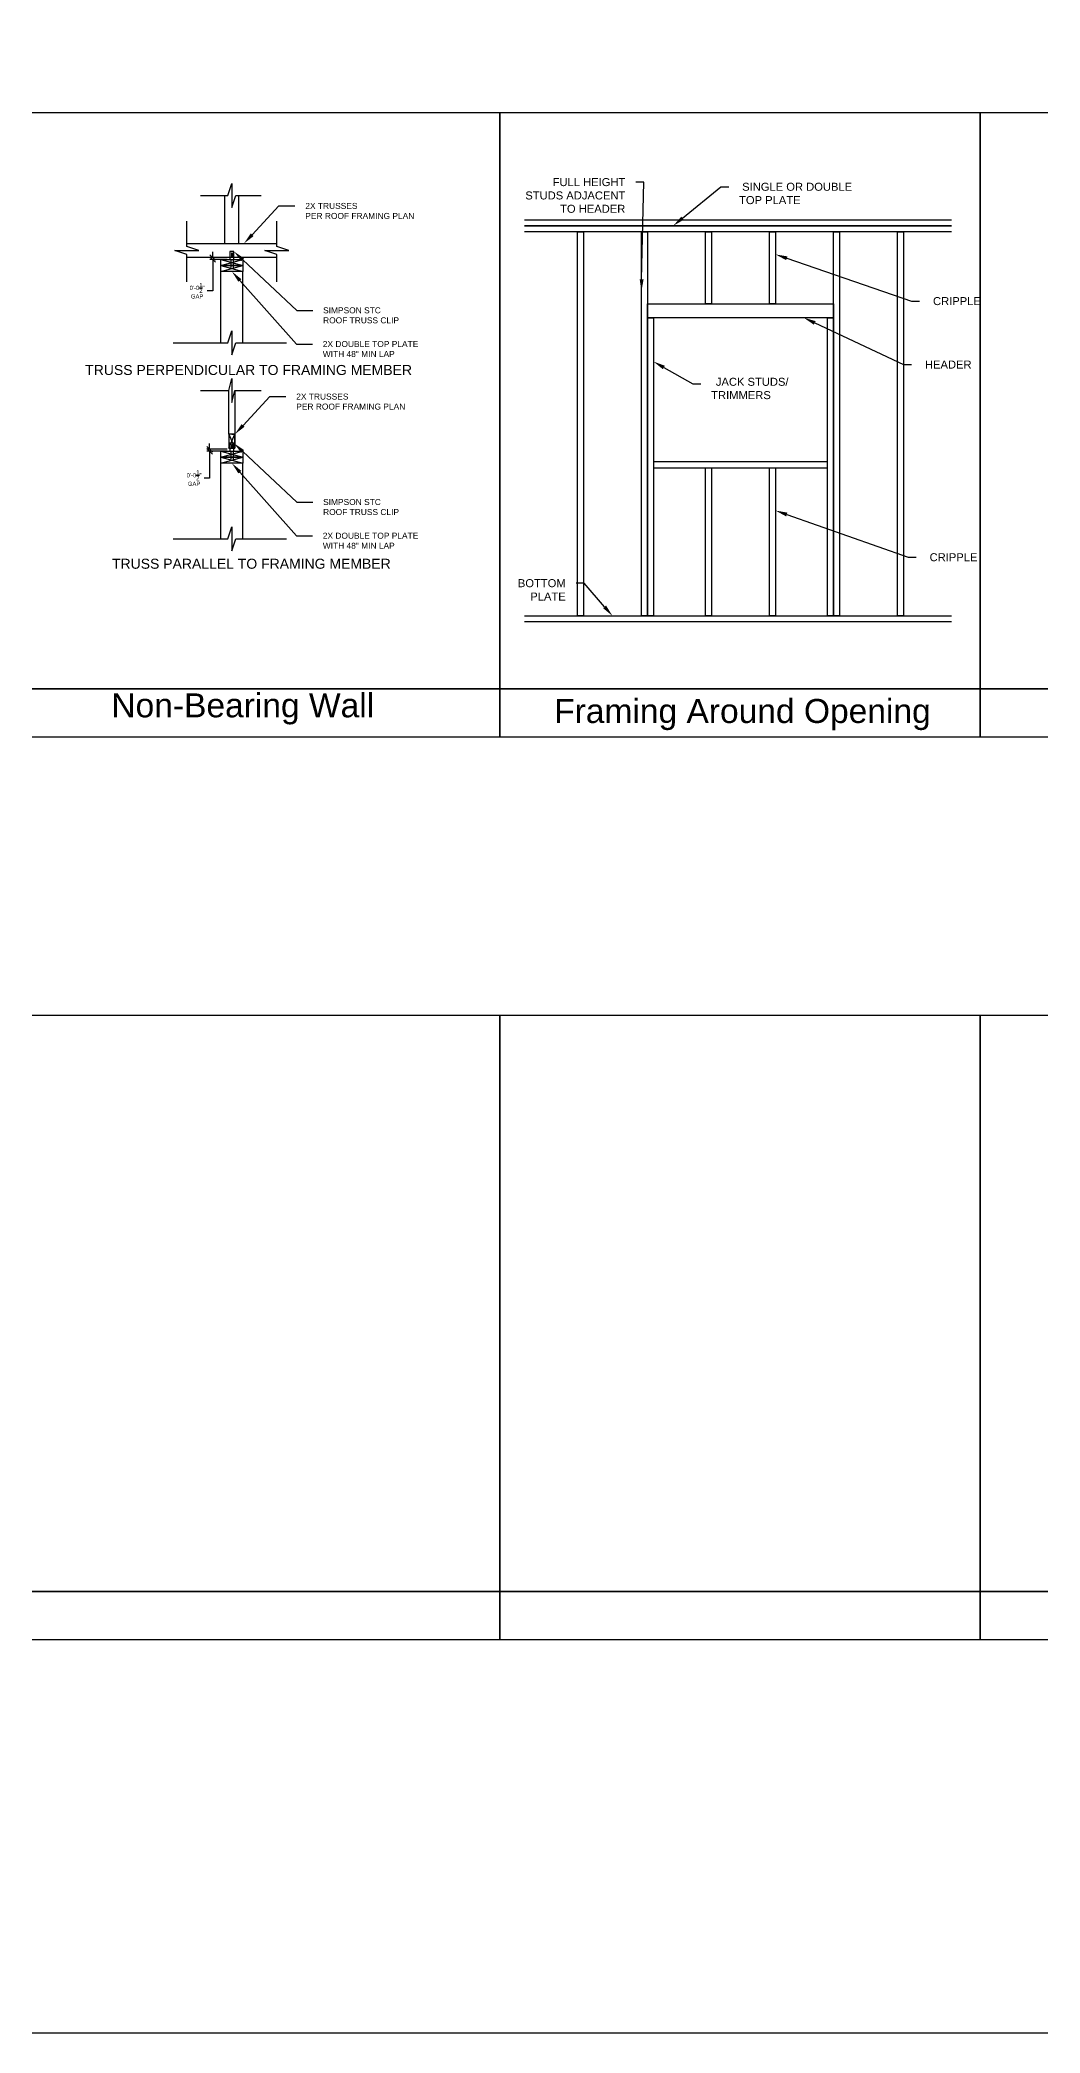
# Model space of a CAD drawing. Header units: inches. Extents: x -350 to 3672, y -1325 to 3943.
# Drawn here: x 1865.8 to 2115.8, y 1295.7 to 1794 of the extents above; entities that cross this region are included whole.
import ezdxf
from ezdxf import colors
from ezdxf.entities.mleader import LeaderData, LeaderLine
from ezdxf.math import Vec2, Vec3

# ---------------------------------------------------------------- set-up
doc = ezdxf.new("R2010")
doc.units = ezdxf.units.IN
doc.header["$MEASUREMENT"] = 0
for name, color, linetype in [('F.P. Room Labels', 7, 'Continuous'), ('Foundation - Schedules', 7, 'Continuous'), ('Roof Framing - Details', 7, 'Continuous')]:
    doc.layers.add(name, color=color, linetype=linetype)
doc.styles.get("Standard").update_dxf_attribs({"font": 'arial.ttf'})
doc.dimstyles.get("Standard").update_dxf_attribs({"dimscale": 0.7, "dimtxt": 6, "dimasz": 6, "dimexe": 1, "dimexo": 3, "dimgap": 3, "dimtad": 0, "dimtih": 1, "dimtoh": 1, "dimdec": 4, "dimzin": 1, "dimdsep": 46, "dimlunit": 4, "dimtxsty": 'Standard', "dimblk": 'OBLIQUE', "dimcen": 0.09, "dimadec": 0, "dimazin": 0, "dimtfac": 1, "dimtdec": 4, "dimtofl": 0, "dimtmove": 0, "dimatfit": 3, "dimfxl": 1, "dimtolj": 1, "dimtzin": 0, "dimarcsym": 0})

# ---------------------------------------------------------------- blocks, each defined once
blk = doc.blocks.new('_Oblique')
at = {"color": 0, "linetype": 'ByBlock', "lineweight": -2}
blk.add_line((-0.5, -0.5), (0.5, 0.5), dxfattribs=at)
blk = doc.blocks.new('*D78')
at = {"layer": 'Defpoints', "color": 0, "transparency": 16777216}
for p in [(1909, 1739.07), (1913.3, 1739.57), (1913.3, 1739.07)]:
    blk.add_point(p, dxfattribs=at)
at = {"layer": 'Roof Framing - Details', "color": 0, "lineweight": -2, "transparency": 16777216}
for p, q in [((1912.6, 1739.57), (1908.3, 1739.57)), ((1912.6, 1739.07), (1908.3, 1739.07)), ((1909, 1739.57), (1909, 1740.97)), ((1909, 1739.07), (1909, 1731.27)), ((1909, 1731.27), (1907.6, 1731.27))]:
    blk.add_line(p, q, dxfattribs=at)
at = {"layer": 'Roof Framing - Details', "color": 0, "lineweight": -2, "transparency": 16777216, "xscale": 1.4, "yscale": 1.4, "zscale": 1.4}
for p, rotation in [((1909, 1739.57), 270), ((1909, 1739.07), 90)]:
    blk.add_blockref('_Oblique', p, dxfattribs=dict(at, rotation=rotation))
at = {"layer": 'Roof Framing - Details', "color": 0, "transparency": 16777216, "insert": (1905.12, 1731.27), "char_height": 4.2, "width": 3.7997, "attachment_point": 5}
blk.add_mtext('\\A1;{\\H0.25x;0\'-0{\\H1x;\\S1/2;}" GAP}', dxfattribs=at)
blk = doc.blocks.new('*D79')
at = {"layer": 'Defpoints', "color": 0, "transparency": 16777216}
for p in [(1908.23, 1691.14), (1913.3, 1691.64), (1913.3, 1691.14)]:
    blk.add_point(p, dxfattribs=at)
at = {"layer": 'Roof Framing - Details', "color": 0, "lineweight": -2, "transparency": 16777216}
for p, q in [((1912.6, 1691.64), (1907.53, 1691.64)), ((1912.6, 1691.14), (1907.53, 1691.14)), ((1908.23, 1691.64), (1908.23, 1693.04)), ((1908.23, 1691.14), (1908.23, 1684.43)), ((1908.23, 1684.43), (1906.83, 1684.43))]:
    blk.add_line(p, q, dxfattribs=at)
at = {"layer": 'Roof Framing - Details', "color": 0, "lineweight": -2, "transparency": 16777216, "xscale": 1.4, "yscale": 1.4, "zscale": 1.4}
for p, rotation in [((1908.23, 1691.64), 270), ((1908.23, 1691.14), 90)]:
    blk.add_blockref('_Oblique', p, dxfattribs=dict(at, rotation=rotation))
at = {"layer": 'Roof Framing - Details', "color": 0, "transparency": 16777216, "insert": (1904.35, 1684.43), "char_height": 4.2, "width": 3.7997, "attachment_point": 5}
blk.add_mtext('\\A1;{\\H0.25x;0\'-0{\\H1x;\\S1/2;}" GAP}', dxfattribs=at)

msp = doc.modelspace()

# ---------------------------------------------------------------- linework, layer by layer
at = {"color": 3}
msp.add_lwpolyline([(1277.33969, 2172.8427), (2827.87242, 2172.8427), (2827.87242, 1295.71369), (1277.33969, 1295.71369)], close=True, dxfattribs=at)
for points in [[(1860.78058, 1775.72693), (1860.78058, 1631.72693), (1980.78058, 1631.72693), (1980.78058, 1775.72693), (1860.78058, 1775.72693)], [(1980.78058, 1775.72693), (1980.78058, 1631.72693), (2100.78058, 1631.72693), (2100.78058, 1775.72693), (1980.78058, 1775.72693)], [(2100.78058, 1775.72693), (2100.78058, 1631.72693), (2220.78058, 1631.72693), (2220.78058, 1775.72693), (2100.78058, 1775.72693)], [(1860.78058, 1631.72693), (1860.78058, 1619.72693), (1980.78058, 1619.72693), (1980.78058, 1631.72693), (1860.78058, 1631.72693)], [(1980.78058, 1631.72693), (1980.78058, 1619.72693), (2100.78058, 1619.72693), (2100.78058, 1631.72693), (1980.78058, 1631.72693)], [(2100.78058, 1631.72693), (2100.78058, 1619.72693), (2220.78058, 1619.72693), (2220.78058, 1631.72693), (2100.78058, 1631.72693)]]:
    msp.add_lwpolyline(points)
at = {"layer": 'F.P. Room Labels'}
for points in [[(1860.78058, 1550.0833), (1860.78058, 1406.0833), (1980.78058, 1406.0833), (1980.78058, 1550.0833), (1860.78058, 1550.0833)], [(1980.78058, 1550.0833), (1980.78058, 1406.0833), (2100.78058, 1406.0833), (2100.78058, 1550.0833), (1980.78058, 1550.0833)], [(2100.78058, 1550.0833), (2100.78058, 1406.0833), (2220.78058, 1406.0833), (2220.78058, 1550.0833), (2100.78058, 1550.0833)], [(1860.78058, 1406.0833), (1860.78058, 1394.0833), (1980.78058, 1394.0833), (1980.78058, 1406.0833), (1860.78058, 1406.0833)], [(1980.78058, 1406.0833), (1980.78058, 1394.0833), (2100.78058, 1394.0833), (2100.78058, 1406.0833), (1980.78058, 1406.0833)], [(2100.78058, 1406.0833), (2100.78058, 1394.0833), (2220.78058, 1394.0833), (2220.78058, 1406.0833), (2100.78058, 1406.0833)]]:
    msp.add_lwpolyline(points, dxfattribs=at)
at = {"layer": 'Foundation - Schedules'}
for p, q in [((1986.91891, 1748.99892), (2093.65894, 1748.99892)), ((1986.91891, 1747.49892), (2093.65894, 1747.49892)), ((2093.65894, 1747.49892), (1986.91891, 1747.49892)), ((2093.65894, 1745.99892), (1986.91891, 1745.99892)), ((1986.91891, 1649.97609), (2093.65894, 1649.97609)), ((2093.65894, 1648.47609), (1986.91891, 1648.47609))]:
    msp.add_line(p, q, dxfattribs=at)
for points in [[(2017.63732, 1727.99892), (2064.13732, 1727.99892), (2064.13732, 1724.49892), (2017.63732, 1724.49892)], [(2019.13732, 1688.49892), (2019.13732, 1686.99892), (2062.63732, 1686.99892), (2062.63732, 1688.49892)]]:
    msp.add_lwpolyline(points, close=True, dxfattribs=at)
at = {"layer": 'Roof Framing - Details'}
for p, q in [((1912.05444, 1743.06516), (1912.05444, 1755.06516)), ((1915.55444, 1743.06516), (1915.55444, 1755.06516)), ((1902.55444, 1743.06516), (1925.05444, 1743.06516)), ((1925.05444, 1739.56516), (1902.55444, 1739.56516)), ((1911.05444, 1739.06516), (1916.55444, 1737.56516)), ((1911.05444, 1737.56516), (1916.55444, 1739.06516)), ((1912.05444, 1743.06516), (1915.55444, 1743.06516)), ((1914.30444, 1741.06516), (1913.30444, 1741.06516)), ((1913.30444, 1741.06516), (1913.30444, 1739.06516)), ((1913.30444, 1739.06516), (1914.30444, 1739.06516)), ((1913.43375, 1739.06516), (1913.55875, 1739.06516)), ((1913.49625, 1739.06516), (1913.49625, 1737.06516)), ((1914.05249, 1739.06516), (1914.17749, 1739.06516)), ((1914.11499, 1739.06516), (1914.11499, 1737.06516)), ((1914.30444, 1739.06516), (1914.30444, 1741.06516)), ((1911.05444, 1737.56516), (1916.55444, 1736.06516)), ((1911.05444, 1736.06516), (1916.55444, 1737.56516)), ((1911.05444, 1718.19903), (1911.05444, 1736.06516)), ((1916.55444, 1718.19903), (1916.55444, 1736.06516)), ((1913.05444, 1695.40592), (1913.05444, 1706.29746)), ((1914.55444, 1706.29746), (1914.55444, 1695.40592)), ((1914.55444, 1695.40592), (1913.05444, 1695.40592)), ((1913.05444, 1695.40592), (1913.05444, 1691.90592)), ((1913.05444, 1695.40592), (1914.55444, 1691.90592)), ((1913.05444, 1691.90592), (1914.55444, 1695.40592)), ((1914.55444, 1695.40592), (1913.05444, 1695.40592)), ((1913.80444, 1695.40592), (1914.55444, 1695.40592)), ((1914.55444, 1691.90592), (1914.55444, 1695.40592)), ((1914.55444, 1695.40592), (1914.55444, 1691.90592)), ((1911.05444, 1691.14161), (1916.55444, 1689.64161)), ((1911.05444, 1689.64161), (1916.55444, 1691.14161)), ((1911.05444, 1689.64161), (1916.55444, 1688.14161)), ((1911.05444, 1688.14161), (1916.55444, 1689.64161)), ((1913.05444, 1691.90592), (1914.55444, 1691.90592)), ((1914.30444, 1693.14161), (1913.30444, 1693.14161)), ((1913.30444, 1693.14161), (1913.30444, 1691.14161)), ((1913.30444, 1691.14161), (1914.30444, 1691.14161)), ((1913.43375, 1691.14161), (1913.55875, 1691.14161)), ((1913.49625, 1691.14161), (1913.49625, 1689.14161)), ((1914.05249, 1691.14161), (1914.17749, 1691.14161)), ((1914.11499, 1691.14161), (1914.11499, 1689.14161)), ((1914.30444, 1691.14161), (1914.30444, 1693.14161)), ((1911.05444, 1669.20851), (1911.05444, 1688.14161)), ((1916.55444, 1669.20851), (1916.55444, 1688.14161))]:
    msp.add_line(p, q, dxfattribs=at)
for points in [[(1905.95389, 1755.06516), (1912.80444, 1755.06516), (1913.80444, 1758.06516), (1913.80444, 1752.06516), (1914.80444, 1755.06516), (1921.11925, 1755.06516)], [(1902.55444, 1733.46461), (1902.55444, 1740.31516), (1899.55444, 1741.31516), (1905.55444, 1741.31516), (1902.55444, 1742.31516), (1902.55444, 1748.62997)], [(1925.05444, 1733.46461), (1925.05444, 1740.31516), (1922.05444, 1741.31516), (1928.05444, 1741.31516), (1925.05444, 1742.31516), (1925.05444, 1748.62997)], [(2000.13732, 1649.97609), (2000.13732, 1745.99892), (2001.63732, 1745.99892), (2001.63732, 1649.97609), (2000.13732, 1649.97609)], [(2016.13732, 1649.97609), (2016.13732, 1745.99892), (2017.63732, 1745.99892), (2017.63732, 1649.97609), (2016.13732, 1649.97609)], [(2032.13732, 1727.99892), (2032.13732, 1745.99892), (2033.63732, 1745.99892), (2033.63732, 1727.99892), (2032.13732, 1727.99892)], [(2048.13732, 1727.99892), (2048.13732, 1745.99892), (2049.63732, 1745.99892), (2049.63732, 1727.99892), (2048.13732, 1727.99892)], [(2064.13732, 1649.97609), (2064.13732, 1745.99892), (2065.63732, 1745.99892), (2065.63732, 1649.97609), (2064.13732, 1649.97609)], [(2080.13732, 1649.97609), (2080.13732, 1745.99892), (2081.63732, 1745.99892), (2081.63732, 1649.97609), (2080.13732, 1649.97609)], [(1911.05444, 1737.56516), (1911.05444, 1739.06516), (1916.55444, 1739.06516), (1916.55444, 1737.56516), (1911.05444, 1737.56516)], [(1911.05444, 1736.06516), (1911.05444, 1737.56516), (1916.55444, 1737.56516), (1916.55444, 1736.06516), (1911.05444, 1736.06516)], [(2017.63732, 1649.97609), (2017.63732, 1724.49892), (2019.13732, 1724.49892), (2019.13732, 1649.97609), (2017.63732, 1649.97609)], [(2062.63732, 1649.97609), (2062.63732, 1724.49892), (2064.13732, 1724.49892), (2064.13732, 1649.97609), (2062.63732, 1649.97609)], [(1899.10334, 1718.19903), (1912.80444, 1718.19903), (1913.80444, 1721.19903), (1913.80444, 1715.19903), (1914.80444, 1718.19903), (1927.43405, 1718.19903)], [(1905.95389, 1706.29746), (1913.05444, 1706.29746), (1913.80444, 1709.29746), (1913.80444, 1703.29746), (1914.55444, 1706.29746), (1921.11925, 1706.29746)], [(1911.05444, 1689.64161), (1911.05444, 1691.14161), (1916.55444, 1691.14161), (1916.55444, 1689.64161), (1911.05444, 1689.64161)], [(1911.05444, 1688.14161), (1911.05444, 1689.64161), (1916.55444, 1689.64161), (1916.55444, 1688.14161), (1911.05444, 1688.14161)], [(2032.13732, 1649.97609), (2032.13732, 1686.99892), (2033.63732, 1686.99892), (2033.63732, 1649.97609), (2032.13732, 1649.97609)], [(2048.13732, 1649.97609), (2048.13732, 1686.99892), (2049.63732, 1686.99892), (2049.63732, 1649.97609), (2048.13732, 1649.97609)], [(1899.10334, 1669.20851), (1912.80444, 1669.20851), (1913.80444, 1672.20851), (1913.80444, 1666.20851), (1914.80444, 1669.20851), (1927.43405, 1669.20851)]]:
    msp.add_lwpolyline(points, dxfattribs=at)
for points in [[(1913.7758, 1740.76014), (1913.83309, 1740.76014, -0.414213562), (1913.85309, 1740.74014), (1913.85309, 1739.84948, -0.414213562), (1913.83309, 1739.82948), (1913.7758, 1739.82948, -0.414213562), (1913.7558, 1739.84948), (1913.7558, 1740.74014, -0.414213562)], [(1913.7758, 1692.83659), (1913.83309, 1692.83659, -0.414213562), (1913.85309, 1692.81659), (1913.85309, 1691.92592, -0.414213562), (1913.83309, 1691.90592), (1913.7758, 1691.90592, -0.414213562), (1913.7558, 1691.92592), (1913.7558, 1692.81659, -0.414213562)]]:
    msp.add_lwpolyline(points, format="xyb", close=True, dxfattribs=at)

# ---------------------------------------------------------------- texts
at = {"char_height": 6, "attachment_point": 1}
for s, insert in [('Non-Bearing Wall', (1883.6803, 1630.62939)), ('Framing Around Opening', (1994.33749, 1629.21245))]:
    msp.add_mtext_dynamic_manual_height_columns(s, width=112.2279418, gutter_width=1, heights=[0], dxfattribs=dict(at, insert=insert))
at = {"layer": 'Roof Framing - Details', "char_height": 2.5, "attachment_point": 1}
for s, insert in [('TRUSS PERPENDICULAR TO FRAMING MEMBER', (1877.13707, 1712.7051)), ('TRUSS PARALLEL TO FRAMING MEMBER', (1883.83985, 1664.26965))]:
    msp.add_mtext_dynamic_manual_height_columns(s, width=97.7474617, gutter_width=1, heights=[0], dxfattribs=dict(at, insert=insert))

# ---------------------------------------------------------------- dimensions: what is measured, and where the dimension line sits
at = {"layer": 'Roof Framing - Details'}
for base, p1, p2, picture, middle in [((1909.00195, 1739.06516), (1913.30444, 1739.56516), (1913.30444, 1739.06516), '*D78', (1905.12354, 1731.26775)), ((1908.2316, 1691.14161), (1913.30444, 1691.64161), (1913.30444, 1691.14161), '*D79', (1904.35319, 1684.43156))]:
    dim = msp.add_linear_dim(base=base, p1=p1, p2=p2, angle=90, text='{\\H0.25x;<> GAP}', dimstyle='Standard', override={"dimasz": 2, "dimexo": 1, "dimgap": 1, "dimsah": 1}, dxfattribs=at)
    dim.commit()
    dim.dimension.update_dxf_attribs({"geometry": picture, "text_midpoint": middle, "dimtype": 160})

# ---------------------------------------------------------------- leaders
at = {"layer": 'Foundation - Schedules'}
ml = msp.add_multileader_mtext('Standard', dxfattribs=at)
ml.set_content(' FULL HEIGHT \\PSTUDS ADJACENT\\P TO HEADER', color=256)
ml.set_leader_properties()
ml.build(insert=Vec2(0, 0))
ml.multileader.update_dxf_attribs({"dogleg_length": 2, "arrow_head_size": 3})
ctx = ml.context
ctx.base_point, ctx.char_height, ctx.arrow_head_size, ctx.landing_gap_size, ctx.plane_origin = Vec3(1984.71106, 1758.40016), 2, 3, 2.59375, Vec3(2016.13732, 1731.11459)
ctx.text_align_type = 2
notes = []
notes.append((ctx, [(1, (1, 1, 0), (2016.71029, 1758.40016), (-1, 0), 2, [(0, [(2016.13732, 1731.11459)], 0, [])])]))
ctx.mtext.insert, ctx.mtext.width, ctx.mtext.alignment, ctx.mtext.flow_direction = Vec3(2012.11654, 1759.41721), 47.6828104, 3, 5
ml = msp.add_multileader_mtext('Standard', dxfattribs=at)
ml.set_content(' SINGLE OR DOUBLE \\PTOP PLATE', color=256)
ml.set_leader_properties()
ml.build(insert=Vec2(0, 0))
ml.multileader.update_dxf_attribs({"dogleg_length": 2, "arrow_head_size": 3})
ctx = ml.context
ctx.base_point, ctx.char_height, ctx.arrow_head_size, ctx.landing_gap_size, ctx.plane_origin = Vec3(2037.95057, 1757.23689), 2, 3, 2.59375, Vec3(2024.1013, 1747.49892)
notes.append((ctx, [(0, (1, 1, 0), (2035.95057, 1757.23689), (1, 0), 2, [(0, [(2024.1013, 1747.49892)], 0, [])])]))
ctx.mtext.insert, ctx.mtext.flow_direction = Vec3(2040.54432, 1758.25394), 5
ml = msp.add_multileader_mtext('Standard', dxfattribs=at)
ml.set_content(' CRIPPLE', color=256)
ml.set_leader_properties()
ml.build(insert=Vec2(0, 0))
ml.multileader.update_dxf_attribs({"dogleg_length": 2, "arrow_head_size": 3})
ctx = ml.context
ctx.base_point, ctx.char_height, ctx.arrow_head_size, ctx.landing_gap_size, ctx.plane_origin = Vec3(2085.64613, 1728.65884), 2, 3, 2.59375, Vec3(2049.63732, 1740.34856)
notes.append((ctx, [(0, (1, 1, 0), (2083.64613, 1728.65884), (1, 0), 2, [(0, [(2049.63732, 1740.34856)], 0, [])])]))
ctx.mtext.insert, ctx.mtext.flow_direction = Vec3(2088.23988, 1729.6759), 5
ml = msp.add_multileader_mtext('Standard', dxfattribs=at)
ml.set_content(' HEADER', color=256)
ml.set_leader_properties()
ml.build(insert=Vec2(0, 0))
ml.multileader.update_dxf_attribs({"dogleg_length": 2, "arrow_head_size": 3})
ctx = ml.context
ctx.base_point, ctx.char_height, ctx.arrow_head_size, ctx.landing_gap_size, ctx.plane_origin = Vec3(2083.63732, 1712.80921), 2, 3, 2.59375, Vec3(2056.73559, 1724.49892)
notes.append((ctx, [(0, (1, 1, 0), (2081.63732, 1712.80921), (1, 0), 2, [(0, [(2056.73559, 1724.49892)], 0, [])])]))
ctx.mtext.insert, ctx.mtext.flow_direction = Vec3(2086.23107, 1713.80921), 5
ml = msp.add_multileader_mtext('Standard', dxfattribs=at)
ml.set_content(' {\\H0.66667x;JACK STUDS/\\PTRIMMERS}', color=256)
ml.set_leader_properties()
ml.build(insert=Vec2(0, 0))
ml.multileader.update_dxf_attribs({"dogleg_length": 2, "arrow_head_size": 3})
ctx = ml.context
ctx.base_point, ctx.char_height, ctx.arrow_head_size, ctx.landing_gap_size, ctx.plane_origin = Vec3(2030.98659, 1707.98464), 3, 3, 2.59375, Vec3(2019.13732, 1713.5683)
notes.append((ctx, [(0, (1, 1, 0), (2028.98659, 1707.98464), (1, 0), 2, [(0, [(2019.13732, 1713.5683)], 0, [])])]))
ctx.mtext.insert, ctx.mtext.flow_direction = Vec3(2033.58034, 1709.50169), 5
ml = msp.add_multileader_mtext('Standard', dxfattribs=at)
ml.set_content(' CRIPPLE', color=256)
ml.set_leader_properties()
ml.build(insert=Vec2(0, 0))
ml.multileader.update_dxf_attribs({"dogleg_length": 2, "arrow_head_size": 3})
ctx = ml.context
ctx.base_point, ctx.char_height, ctx.arrow_head_size, ctx.landing_gap_size, ctx.plane_origin = Vec3(2084.78679, 1664.63087), 2, 3, 2.59375, Vec3(2049.63732, 1676.32059)
notes.append((ctx, [(0, (1, 1, 0), (2082.78679, 1664.63087), (1, 0), 2, [(0, [(2049.63732, 1676.32059)], 0, [])])]))
ctx.mtext.insert, ctx.mtext.flow_direction = Vec3(2087.38054, 1665.64793), 5
ml = msp.add_multileader_mtext('Standard', dxfattribs=at)
ml.set_content(' BOTTOM \\PPLATE', color=256)
ml.set_leader_properties()
ml.build(insert=Vec2(0, 0))
ml.multileader.update_dxf_attribs({"dogleg_length": 2, "arrow_head_size": 3})
ctx = ml.context
ctx.base_point, ctx.char_height, ctx.arrow_head_size, ctx.landing_gap_size, ctx.plane_origin = Vec3(1982.10777, 1658.16391), 2, 3, 2.59375, Vec3(2008.90388, 1649.97609)
ctx.text_align_type = 2
notes.append((ctx, [(1, (1, 1, 0), (2001.81096, 1658.16391), (-1, 0), 2, [(0, [(2008.90388, 1649.97609)], 0, [])])]))
ctx.mtext.insert, ctx.mtext.alignment, ctx.mtext.flow_direction = Vec3(1997.21721, 1659.16391), 3, 5
at = {"layer": 'Roof Framing - Details'}
ml = msp.add_multileader_mtext('Standard', dxfattribs=at)
ml.set_content('2X TRUSSES \\PPER ROOF FRAMING PLAN', color=256)
ml.set_leader_properties()
ml.build(insert=Vec2(0, 0))
ml.multileader.update_dxf_attribs({"dogleg_length": 3.98438, "arrow_head_size": 3})
ctx = ml.context
ctx.base_point, ctx.char_height, ctx.arrow_head_size, ctx.landing_gap_size, ctx.plane_origin = Vec3(1929.55542, 1752.45397), 1.5, 3, 2.59375, Vec3(1916.81836, 1743.06516)
notes.append((ctx, [(0, (1, 1, 0), (1925.57105, 1752.45397), (1, 0), 3.98438, [(0, [(1916.81836, 1743.06516)], 0, [])])]))
ctx.mtext.insert, ctx.mtext.flow_direction = Vec3(1932.14917, 1753.21676), 5
ml = msp.add_multileader_mtext('Standard', dxfattribs=at)
ml.set_content('\\A1;SIMPSON STC \\PROOF TRUSS CLIP', color=256)
ml.set_leader_properties()
ml.build(insert=Vec2(0, 0))
ml.multileader.update_dxf_attribs({"dogleg_length": 3.98438, "arrow_head_size": 3})
ctx = ml.context
ctx.base_point, ctx.char_height, ctx.arrow_head_size, ctx.landing_gap_size, ctx.plane_origin = Vec3(1933.99751, 1726.35402), 1.5, 3, 2.59375, Vec3(1914.30444, 1739.56516)
notes.append((ctx, [(0, (1, 1, 0), (1930.01313, 1726.35402), (1, 0), 3.98438, [(0, [(1914.30444, 1741.06516)], 0, [])])]))
ctx.mtext.insert, ctx.mtext.flow_direction = Vec3(1936.59126, 1727.11681), 5
ml = msp.add_multileader_mtext('Standard', dxfattribs=at)
ml.set_content('2X DOUBLE TOP PLATE \\PWITH 48" MIN LAP', color=256)
ml.set_leader_properties()
ml.build(insert=Vec2(0, 0))
ml.multileader.update_dxf_attribs({"dogleg_length": 3.98438, "arrow_head_size": 3})
ctx = ml.context
ctx.base_point, ctx.char_height, ctx.arrow_head_size, ctx.landing_gap_size, ctx.plane_origin = Vec3(1933.92221, 1717.93415), 1.5, 3, 2.59375, Vec3(1916.55444, 1736.06516)
notes.append((ctx, [(0, (1, 1, 0), (1929.93784, 1717.93415), (1, 0), 3.98438, [(0, [(1913.80444, 1736.06516)], 0, [])])]))
ctx.mtext.insert, ctx.mtext.flow_direction = Vec3(1936.51596, 1718.69694), 5
ml = msp.add_multileader_mtext('Standard', dxfattribs=at)
ml.set_content('2X TRUSSES \\PPER ROOF FRAMING PLAN', color=256)
ml.set_leader_properties()
ml.build(insert=Vec2(0, 0))
ml.multileader.update_dxf_attribs({"dogleg_length": 3.98438, "arrow_head_size": 3})
ctx = ml.context
ctx.base_point, ctx.char_height, ctx.arrow_head_size, ctx.landing_gap_size, ctx.plane_origin = Vec3(1927.29151, 1704.79472), 1.5, 3, 2.59375, Vec3(1914.55444, 1695.40592)
notes.append((ctx, [(0, (1, 1, 0), (1923.30713, 1704.79472), (1, 0), 3.98438, [(0, [(1914.55444, 1695.40592)], 0, [])])]))
ctx.mtext.insert, ctx.mtext.flow_direction = Vec3(1929.88526, 1705.55751), 5
ml = msp.add_multileader_mtext('Standard', dxfattribs=at)
ml.set_content('\\A1;SIMPSON STC \\PROOF TRUSS CLIP', color=256)
ml.set_leader_properties()
ml.build(insert=Vec2(0, 0))
ml.multileader.update_dxf_attribs({"dogleg_length": 3.98438, "arrow_head_size": 3})
ctx = ml.context
ctx.base_point, ctx.char_height, ctx.arrow_head_size, ctx.landing_gap_size, ctx.plane_origin = Vec3(1933.99751, 1678.43047), 1.5, 3, 2.59375, Vec3(1914.30444, 1691.64161)
notes.append((ctx, [(0, (1, 1, 0), (1930.01313, 1678.43047), (1, 0), 3.98438, [(0, [(1914.30444, 1693.14161)], 0, [])])]))
ctx.mtext.insert, ctx.mtext.flow_direction = Vec3(1936.59126, 1679.19326), 5
ml = msp.add_multileader_mtext('Standard', dxfattribs=at)
ml.set_content('2X DOUBLE TOP PLATE \\PWITH 48" MIN LAP', color=256)
ml.set_leader_properties()
ml.build(insert=Vec2(0, 0))
ml.multileader.update_dxf_attribs({"dogleg_length": 3.98438, "arrow_head_size": 3})
ctx = ml.context
ctx.base_point, ctx.char_height, ctx.arrow_head_size, ctx.landing_gap_size, ctx.plane_origin = Vec3(1933.92221, 1670.0106), 1.5, 3, 2.59375, Vec3(1916.55444, 1688.14161)
notes.append((ctx, [(0, (1, 1, 0), (1929.93784, 1670.0106), (1, 0), 3.98438, [(0, [(1913.80444, 1688.14161)], 0, [])])]))
ctx.mtext.insert, ctx.mtext.flow_direction = Vec3(1936.51596, 1670.77339), 5
for ctx, leaders in notes:
    for number, flags, end, landing, length, lines in leaders:
        leader = LeaderData()
        leader.index, (leader.has_last_leader_line, leader.has_dogleg_vector, leader.attachment_direction) = number, flags
        leader.last_leader_point, leader.dogleg_vector, leader.dogleg_length = Vec3(end), Vec3(landing), length
        for number, points, colour, breaks in lines:
            line = LeaderLine()
            line.index, line.vertices, line.color, line.breaks = number, Vec3.list(points), colors.encode_raw_color(colour), breaks
            leader.lines.append(line)
        ctx.leaders.append(leader)

doc.saveas('drawing.dxf')
